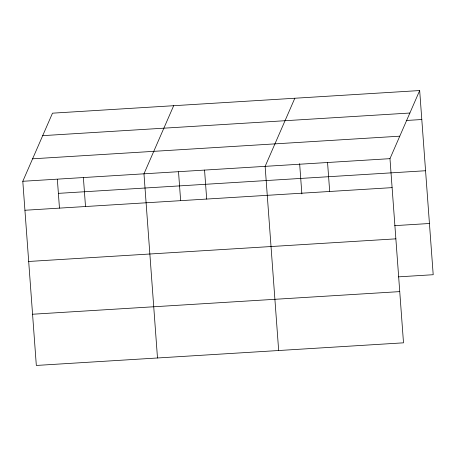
<?xml version="1.0" encoding="UTF-8"?>
<svg xmlns="http://www.w3.org/2000/svg" width="456" height="456" viewBox="0 0 456 456"><rect width="100%" height="100%" fill="white"/><g stroke="black" fill="none" stroke-linecap="round" stroke-linejoin="round"><path stroke-width="0.68" d="M419.674 90.55L389.977 158.66L403.503 342.827L36.326 365.45L22.8 181.283L52.497 113.173L419.674 90.55L433.2 274.717L398.441 276.855M173.668 105.706L143.971 173.821L157.491 357.983M294.832 98.245L265.135 166.355L278.662 350.516M42.699 135.649L409.876 113.025M406.199 120.481L421.806 119.523M32.598 158.808L399.781 136.184M22.8 181.283L389.977 158.66M58.385 193.361L425.562 170.738M24.926 210.256L392.109 187.633M394.685 225.64L429.438 223.503M28.688 261.47L395.865 238.847M32.564 314.235L399.741 291.612M327.556 162.507L329.688 191.474M299.643 163.693L301.861 193.903M204.556 170.088L206.682 199.055M178.524 171.861L180.639 200.668M83.385 177.549L85.511 206.522M57.353 179.328L59.468 208.135"/></g></svg>
